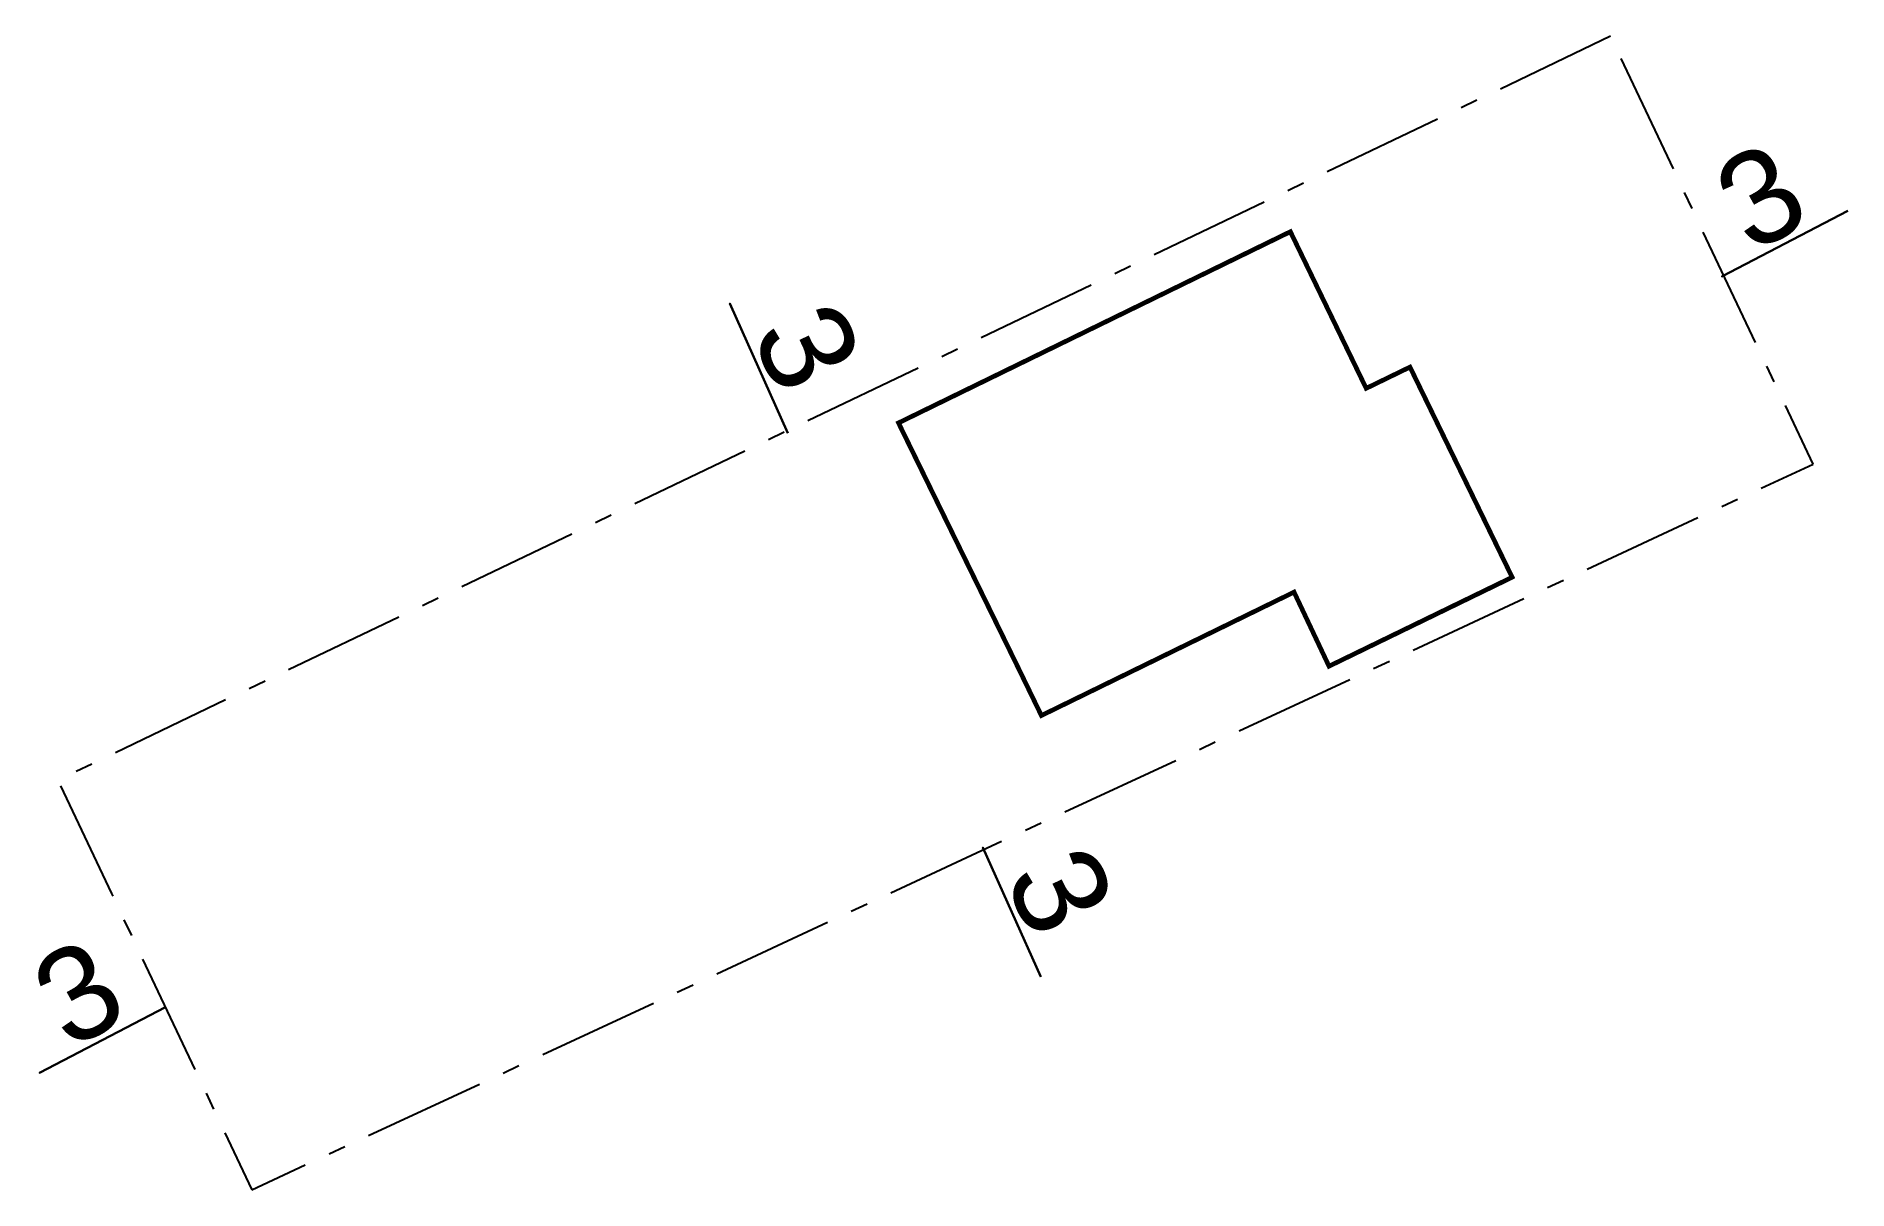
# Model space of a CAD drawing. Header units: metres. Extents: x 185945 to 186078, y 655536 to 655599.
# Drawn here: x 186039.46 to 186078.39, y 655573.94 to 655598.73 of the extents above; entities outside this region: 1.
import ezdxf
from ezdxf.enums import TextEntityAlignment as Align

# ---------------------------------------------------------------- set-up
doc = ezdxf.new("R2010")
doc.units = ezdxf.units.M
doc.header["$LTSCALE"] = 2.5
doc.linetypes.add('KB', pattern=[11, 7, -1.5, 1, -1.5])
for name, color, linetype in [('dim', 13, 'Continuous'), ('HEB_ENTITY', 130, 'Continuous'), ('LIDEM', 50, 'Continuous'), ('likb', 242, 'KB'), ('VER', 1, 'Continuous')]:
    doc.layers.add(name, color=color, linetype=linetype)
doc.styles.add('iso', font='iso.shx')
doc.styles.add('MAVAT_ADP_STYLE', font='arial.ttf')

# ---------------------------------------------------------------- blocks, each defined once
blk = doc.blocks.new('HEB_ENTITY')
at = {"style": 'MAVAT_ADP_STYLE'}
for tag in ['BLKNAME', 'PROMPT', 'BLKNUM', 'HEIGHT', 'XBASE', 'YBASE', 'WIDTH', 'TAG', 'VAL']:
    blk.add_attdef(tag, text='', height=2, dxfattribs=at).set_placement((0, 0), align=Align.MIDDLE_CENTER)
blk = doc.blocks.new('VER')
for points in [[(-1.5, 1, 0.2, 0.2, 0), (1.5, 1, 0.2, 0.2, 0), (1.5, 1, 0.2, 0.2, 0)], [(0, 1, 0.2, 0.2, 0), (0, 0, 0.2, 0.2, 0), (0, -1.5, 0.2, 0.2, 0)]]:
    blk.add_lwpolyline(points, format="xyseb")
blk.add_circle((0, 0), 2)
at = {"style": 'MAVAT_ADP_STYLE'}
blk.add_attdef('VER_NO', (-4, -5), '', height=2, dxfattribs=at)

msp = doc.modelspace()

# ---------------------------------------------------------------- linework, layer by layer
at = {"layer": 'dim', "linetype": 'ByBlock', "flags": 128}
for points in [[(186078.386, 655594.979), (186075.681, 655593.568)], [(186055.615, 655590.201), (186054.363, 655592.984)], [(186061.05, 655578.511), (186059.799, 655581.294)], [(186042.238, 655577.862), (186039.532, 655576.451)]]:
    msp.add_lwpolyline(points, close=True, dxfattribs=at)
at = {"layer": 'LIDEM', "const_width": 0.1}
msp.add_lwpolyline([(186071.17, 655587.1), (186067.24, 655585.19), (186066.489, 655586.783), (186061.06, 655584.13), (186060.58, 655585.12), (186057.99, 655590.42), (186066.41, 655594.53), (186068.039, 655591.163), (186068.98, 655591.62), (186071.175, 655587.103)], close=True, dxfattribs=at)
at = {"layer": 'likb', "ltscale": 0.15, "flags": 128}
msp.add_lwpolyline([(186073.289, 655598.732), (186039.929, 655582.736), (186041.081, 655580.304), (186044.096, 655573.936), (186077.645, 655589.536)], close=True, dxfattribs=at)

# ---------------------------------------------------------------- block references
at = {"layer": 'HEB_ENTITY'}
ref = msp.add_blockref('HEB_ENTITY', (186076.511, 655595.292), dxfattribs=dict(at, xscale=0.1, yscale=0.1, zscale=0.1, rotation=28.98792176925251))
ref.add_attrib('VAL', '3', dxfattribs={"layer": '0', "height": 2, "rotation": 28.9879, "style": 'MAVAT_ADP_STYLE'}).set_placement((186076.511, 655595.292), align=Align.MIDDLE_CENTER)
ref = msp.add_blockref('HEB_ENTITY', (186056.036, 655592.055), dxfattribs=dict(at, xscale=0.1, yscale=0.1, zscale=0.1, rotation=295.6591438573086))
ref.add_attrib('VAL', '3', dxfattribs={"layer": '0', "height": 2, "rotation": 295.6591, "style": 'MAVAT_ADP_STYLE'}).set_placement((186056.036, 655592.055), align=Align.MIDDLE_CENTER)
ref = msp.add_blockref('HEB_ENTITY', (186061.472, 655580.365), dxfattribs=dict(at, xscale=0.1, yscale=0.1, zscale=0.1, rotation=295.6591438573086))
ref.add_attrib('VAL', '3', dxfattribs={"layer": '0', "height": 2, "rotation": 295.6591, "style": 'MAVAT_ADP_STYLE'}).set_placement((186061.472, 655580.365), align=Align.MIDDLE_CENTER)
ref = msp.add_blockref('HEB_ENTITY', (186040.362, 655578.175), dxfattribs=dict(at, xscale=0.1, yscale=0.1, zscale=0.1, rotation=28.98792176925251))
ref.add_attrib('VAL', '3', dxfattribs={"layer": '0', "height": 2, "rotation": 28.9879, "style": 'MAVAT_ADP_STYLE'}).set_placement((186040.362, 655578.175), align=Align.MIDDLE_CENTER)
at = {"layer": 'VER'}
ref = msp.add_blockref('VER', (185945.388, 655536.166), dxfattribs=dict(at, xscale=0.01, yscale=0.01, zscale=0.01))
ref.add_attrib('VER_NO', '2.17.7400.15988_05-04-2020_08-52-57; 25-08-2021_12-10-23', (185945.348, 655536.116), dxfattribs={"layer": '0', "height": 0.02, "style": 'iso'})

doc.saveas('drawing.dxf')
